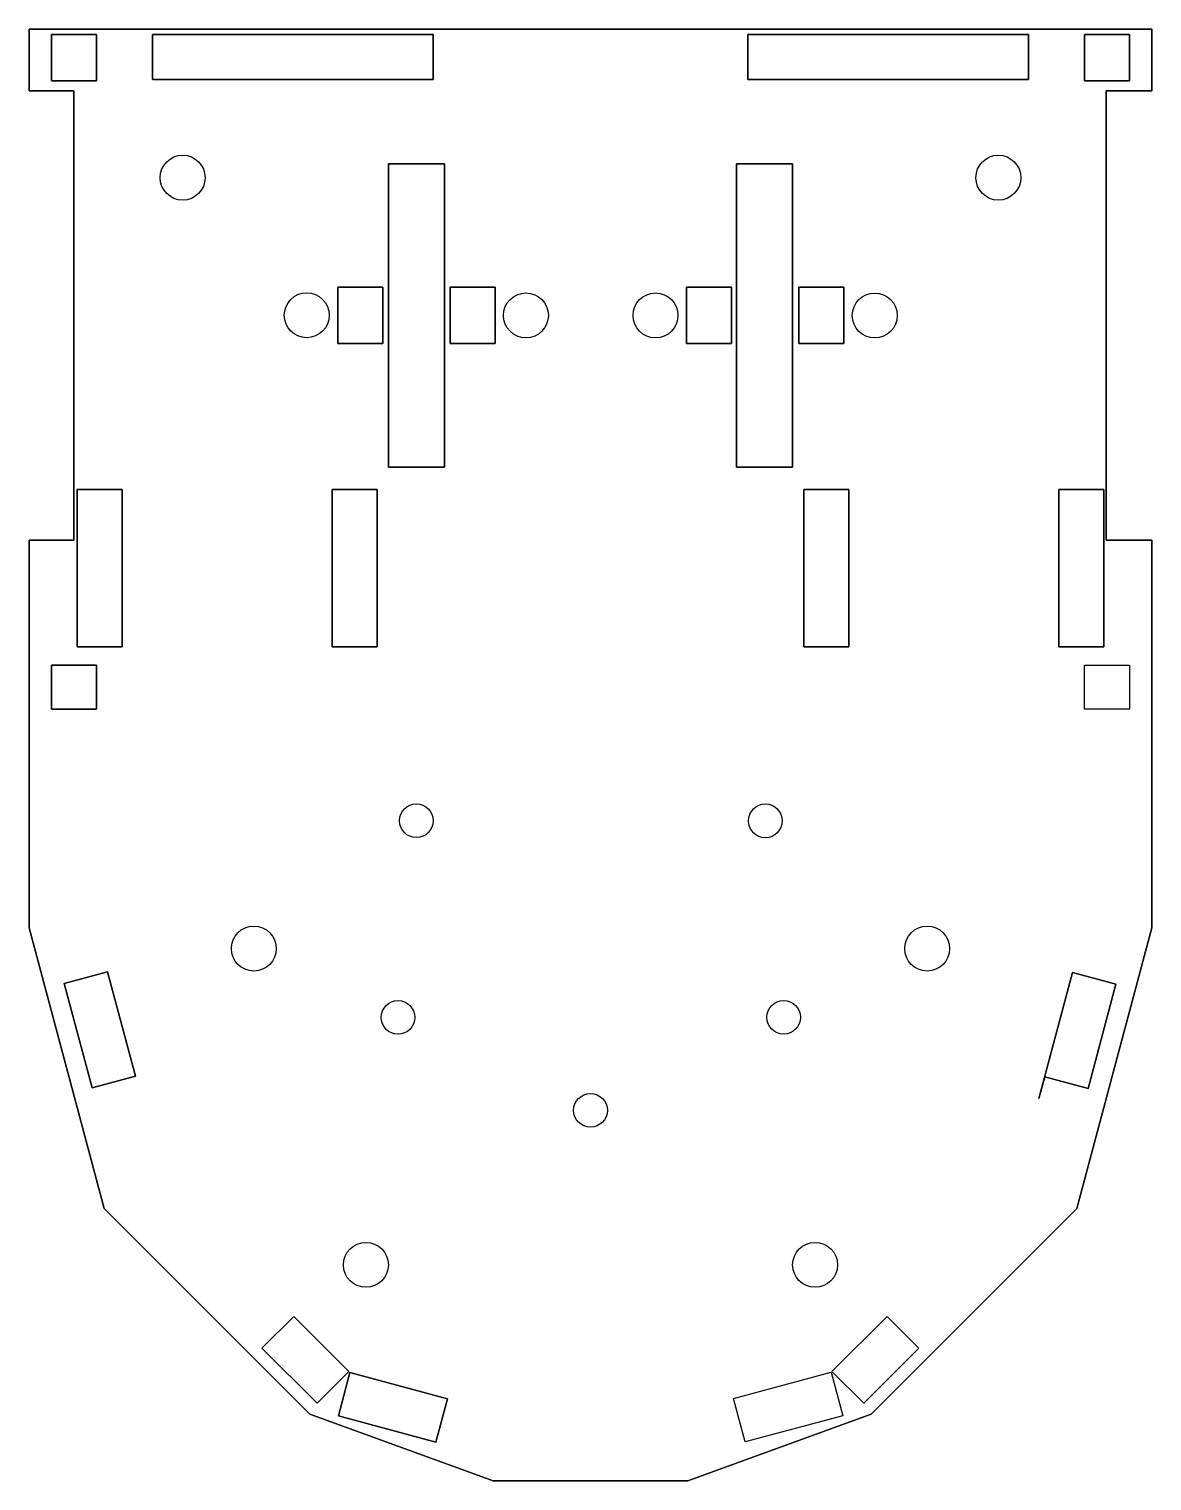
# Model space of a CAD drawing. Header units: millimetres. Extents: x -100 to 0, y -119 to 10.
import ezdxf

# ---------------------------------------------------------------- set-up
doc = ezdxf.new("R2010")
doc.units = ezdxf.units.MM
doc.layers.get('0').update_dxf_attribs({"linetype": 'CONTINUOUS'})

msp = doc.modelspace()

# ---------------------------------------------------------------- linework, layer by layer
for points in [[(-100, 4.5), (-96, 4.5), (-96, -35.5), (-100, -35.5), (-100, -70), (-93.3, -95), (-75, -113.3), (-58.68, -119.24), (-41.32, -119.24), (-25, -113.3), (-6.7, -95), (0, -70), (0, -35.49), (-4.07, -35.49), (-4.07, 4.51), (0, 4.51), (0, 10), (-100, 10)], [(-96, 4.5), (-100, 4.5), (-100, 10), (0, 10), (0, 4.51), (-4.07, 4.51), (-4.07, -35.49), (0, -35.49), (0, -70), (-6.7, -95), (-25, -113.3), (-41.32, -119.24), (-58.68, -119.24), (-75, -113.3), (-93.3, -95), (-100, -70), (-100, -35.5), (-96, -35.5)], [(-94, 9.5), (-94, 5.39), (-98, 5.39), (-98, 9.5)], [(-94, 5.39), (-94, 9.5), (-98, 9.5), (-98, 5.39)], [(-64, 9.5), (-64, 5.5), (-89, 5.5), (-89, 9.5)], [(-64, 5.5), (-64, 9.5), (-89, 9.5), (-89, 5.5)], [(-36, 9.5), (-11, 9.5), (-11, 5.5), (-36, 5.5)], [(-11, 9.5), (-36, 9.5), (-36, 5.5), (-11, 5.5)], [(-6, 5.4), (-6, 9.5), (-2, 9.5), (-2, 5.4)], [(-6, 9.5), (-6, 5.4), (-2, 5.4), (-2, 9.5)], [(-68, -2), (-63, -2), (-63, -29), (-68, -29)], [(-63, -2), (-68, -2), (-68, -29), (-63, -29)], [(-37, -2), (-32, -2), (-32, -29), (-37, -29)], [(-32, -2), (-37, -2), (-37, -29), (-32, -29)], [(-72.5, -12.99), (-68.5, -12.99), (-68.5, -17.99), (-72.5, -17.99)], [(-68.5, -12.99), (-72.5, -12.99), (-72.5, -17.99), (-68.5, -17.99)], [(-58.5, -17.99), (-62.5, -17.99), (-62.5, -12.99), (-58.5, -12.99)], [(-62.5, -17.99), (-58.5, -17.99), (-58.5, -12.99), (-62.5, -12.99)], [(-37.44, -17.99), (-41.44, -17.99), (-41.44, -12.99), (-37.44, -12.99)], [(-41.44, -17.99), (-37.44, -17.99), (-37.44, -12.99), (-41.44, -12.99)], [(-31.44, -12.99), (-31.44, -12.99), (-27.44, -12.99), (-27.44, -12.99), (-27.44, -12.99), (-27.44, -17.99), (-31.44, -17.99), (-31.44, -12.99)], [(-31.44, -12.99), (-31.44, -12.99), (-31.44, -12.99), (-31.44, -17.99), (-27.44, -17.99), (-27.44, -12.99), (-27.44, -12.99), (-27.44, -12.99)], [(-91.7, -31), (-91.7, -45), (-95.7, -45), (-95.7, -31)], [(-91.7, -45), (-91.7, -31), (-95.7, -31), (-95.7, -45)], [(-73, -31), (-69, -31), (-69, -45), (-73, -45)], [(-69, -31), (-73, -31), (-73, -45), (-69, -45)], [(-27, -31), (-27, -45), (-31, -45), (-31, -31)], [(-27, -45), (-27, -31), (-31, -31), (-31, -45)], [(-8.3, -31), (-4.3, -31), (-4.3, -45), (-8.3, -45)], [(-4.3, -31), (-8.3, -31), (-8.3, -45), (-4.3, -45)], [(-98, -50.53), (-98, -46.61), (-94, -46.61), (-94, -50.53)], [(-98, -46.61), (-98, -50.53), (-94, -50.53), (-94, -46.61)], [(-6, -50.53), (-6, -46.61), (-2, -46.61), (-2, -50.53)], [(-2, -50.53), (-6, -50.53), (-6, -46.61), (-2, -46.61)], [(-93.01, -73.93), (-90.52, -83.21), (-94.39, -84.24), (-96.87, -74.97)], [(-90.52, -83.21), (-93.01, -73.93), (-96.87, -74.97), (-94.39, -84.24)], [(-10.07, -85.2), (-7.07, -73.99), (-3.21, -75.02), (-5.69, -84.3), (-9.55, -83.27)], [(-5.69, -84.3), (-3.21, -75.02), (-7.07, -73.99), (-10.07, -85.2), (-9.55, -83.27)], [(-74.35, -112.33), (-79.26, -107.42), (-76.43, -104.59), (-71.52, -109.5)], [(-79.26, -107.42), (-74.35, -112.33), (-71.52, -109.5), (-76.43, -104.59)], [(-20.76, -107.42), (-25.67, -112.33), (-28.5, -109.5), (-23.59, -104.59)], [(-23.59, -104.59), (-28.5, -109.5), (-25.67, -112.33), (-20.76, -107.42)], [(-71.42, -109.59), (-62.73, -111.92), (-63.76, -115.78), (-72.45, -113.45)], [(-62.73, -111.92), (-71.42, -109.59), (-72.45, -113.45), (-63.76, -115.78)], [(-37.26, -111.9), (-28.57, -109.57), (-27.53, -113.44), (-36.23, -115.76)], [(-36.23, -115.76), (-37.26, -111.9), (-28.57, -109.57), (-27.53, -113.44)]]:
    msp.add_lwpolyline(points, close=True)
for centre, radius in [((-86.32, -3.23), 2), ((-86.32, -3.23), 2), ((-13.68, -3.23), 2), ((-13.68, -3.23), 2), ((-75.27, -15.48), 2), ((-75.27, -15.48), 2), ((-55.75, -15.49), 2), ((-55.75, -15.49), 2), ((-44.21, -15.49), 2), ((-44.21, -15.49), 2), ((-24.69, -15.5), 2), ((-24.69, -15.5), 2), ((-65.51, -60.47), 1.5), ((-65.51, -60.47), 1.5), ((-34.43, -60.48), 1.5), ((-34.43, -60.48), 1.5), ((-79.98, -71.85), 2), ((-79.98, -71.85), 2), ((-20.02, -71.85), 2), ((-20.02, -71.85), 2), ((-67.14, -77.98), 1.5), ((-67.14, -77.98), 1.5), ((-32.8, -77.97), 1.5), ((-32.8, -77.97), 1.5), ((-50, -86.25), 1.5), ((-50, -86.25), 1.5), ((-70, -100), 2), ((-70, -100), 2), ((-30, -100), 2), ((-30, -100), 2)]:
    msp.add_circle(centre, radius)

doc.saveas('drawing.dxf')
